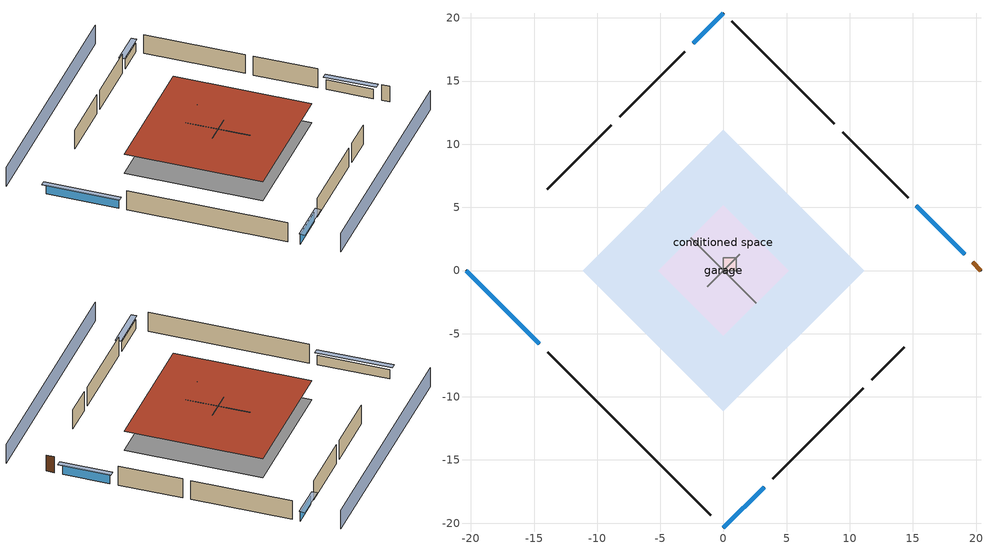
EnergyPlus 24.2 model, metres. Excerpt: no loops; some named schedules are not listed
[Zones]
conditioned space
 floor foundation (Slab2 construction): -11.15,0 0,11.15 11.15,0 0,-11.15 z0
 wall outside (AdiabaticWallConstruction 1): 20.39,0 19.74,0.65 z0:2.03
 wall outside (AdiabaticWallConstruction): -20.39,0 -14.57,-5.81 / 0,-20.39 3.23,-17.15 z0:1.19; 0,20.39 -2.4,17.99 z0:1.13; 19.08,1.3 15.27,5.11 z0:1.22
 wall outside (Wall3 construction): -13.92,-6.47 -1,-19.38 z0:2.44
 wall outside (Wall4 construction): -8.89,11.5 -13.94,6.45 z0:2.44
 wall outside (Wall7 construction): 8.79,11.6 0.66,19.73 z0:2.44
 wall outside (Wall8 construction): 3.89,-16.5 11.06,-9.33 z0:2.44
 wall to garage (Wall5 construction): 2.59,-2.59 -2.59,2.59 z0:2.44
 wall to garage (Wall6 construction): 1.29,1.29 -1.29,-1.29 z0:2.44
 window (WindowConstruction): -20.39,0 -14.57,-5.81 z0:1.19
 window (WindowConstruction 1): 0,20.39 -2.4,17.99 z0:1.13
 window (WindowConstruction 2): 19.08,1.3 15.27,5.11 z0:1.22
 window (WindowConstruction 3): 0,-20.39 3.23,-17.15 z0:1.19
 door (Door): 20.39,0 19.74,0.65 z0:2.03
 roof outside (Roof2 construction): 0,11.15 -11.15,0 0,-11.15 11.15,0 z2.44
furnace airloop ret air zone
 floor adiabatic (AdiabaticConst): 0,0 0,1 1,1 1,0 z0
 wall adiabatic (AdiabaticConst): 0,1 0,0 1,0 1,1 0,1 z0:1
 ceiling adiabatic (AdiabaticConst): 1,0 1,1 0,1 0,0 z1
garage
 floor foundation (Slab1 construction): -5.17,0 0,5.17 5.17,0 0,-5.17 z0
 wall outside (Wall1 construction): -3.06,17.33 -8.23,12.16 z0:2.44
 wall outside (Wall2 construction): 14.62,5.77 9.44,10.94 z0:2.44
 wall outside (Wall9 construction): 11.72,-8.67 14.3,-6.08 z0:2.44
 roof outside (Roof1 construction): 0,5.17 -5.17,0 0,-5.17 5.17,0 z2.44
shading: 3.23,-23.62 23.62,-3.23 / -3.23,23.62 -23.62,3.23 z0:2.44; -14.36,-6.03 -20.6,0.22 -21.03,-0.22 -14.79,-6.46 z1.49; -2.62,17.77 0.22,20.6 -0.22,21.03 -3.05,18.2 z1.43; 15.06,5.33 19.3,1.09 19.73,1.52 15.49,5.76 z1.52; 3.45,-16.94 -0.22,-20.6 0.22,-21.03 3.88,-17.37 z1.49
[Building]
Building 1: Terrain=Suburbs
[Site:Location]
Portland Intl Arpt_OR: Latitude {deg}=45.59; Longitude {deg}=-122.6; Time Zone {hr}=-8; Elevation {m}=33; Keep Site Location Information=Yes
[Site:GroundTemperature:Shallow]
10.2558, 8.96328, 8.85977, 9.47314, 11.9355, 14.3863, 16.5111, 17.8571, 17.9714, 16.8767, 14.8061, 12.4304
[Site:WaterMainsTemperature]
Calculation Method=Schedule; Temperature Schedule=mains temperature schedule
[Material] Roughness=Rough; Thermal Absorptance=0.9
Name | Thickness {m} | Conductivity {W/m-K} | Density {kg/m3} | Specific Heat {J/kg-K} | Solar Absorptance | Visible Absorptance
asphalt or fiberglass shingles | 0.00635 | 0.162714 | 1121.4 | 1465.45 | 0.85 | 0.85
concrete 4.0 in. | 0.1016 | 1.803125 | 2242.8 | 837.4 | 0.7 | 0.7
door material | 0.04445 | 0.0612267 | 512.64 | 1214.23 | 0.7 | 0.7
floor covering | 0.0127 | 0.0450781 | 54.468 | 1339.84 | 0.9 | 0.9
furniture material conditioned space 1; furniture material garage 1 | 0.1524 | 0.115458 | 640.8 | 1214.23 | 0.6 | 0.6
gypsum board | 0.0127 | 0.160291 | 801 | 837.4 | 0.6 | 0.6
osb sheathing 0.5 in. | 0.0127 | 0.115458 | 512.64 | 1214.23 | 0.6 | 0.6
osb sheathing 0.5 in. 1; osb sheathing 0.5 in. 2; osb sheathing 0.5 in. 3 | 0.0127 | 0.115458 | 512.64 | 1214.23 | 0.7 | 0.7
osb sheathing 0.75 in. | 0.01905 | 0.115458 | 512.64 | 1214.23 | 0.7 | 0.7
roof rigid ins | 0.00254769 | 0.029427 | 32.04 | 1214.23 | 0.7 | 0.7
roof rigid ins 1 | 0.103632 | 0.029427 | 32.04 | 1214.23 | 0.7 | 0.7
roof stud and cavity | 0.2032 | 0.0828465 | 78.34581 | 1123.46 | 0.7 | 0.7
wall rigid ins | 0.512978 | 0.029427 | 32.04 | 1214.23 | 0.7 | 0.7
wall stud and cavity | 0.1397 | 0.727959 | 139.0536 | 1170.24 | 0.6 | 0.6
wall stud and cavity 1 | 0.1397 | 0.550994 | 139.0536 | 1170.24 | 0.7 | 0.7
wall stud and cavity 2 | 0.1397 | 0.335416 | 139.0536 | 1170.24 | 0.7 | 0.7
wall stud and cavity 3 | 0.0889 | 0.380278 | 52.3479 | 1209.89 | 0.7 | 0.7
wall stud and cavity 4 | 0.0889 | 0.391764 | 83.0341 | 1211.67 | 0.7 | 0.7
wood siding | 0.0254 | 0.102417 | 544.68 | 1172.36 | 0.85 | 0.85
wood siding 1; wood siding 2 | 0.0254 | 0.102417 | 544.68 | 1172.36 | 0.7 | 0.7
[Material:NoMass]
Adiabatic: Roughness=Rough; Thermal Resistance {m2-K/W}=176.1; Thermal Absorptance=0.9; Solar Absorptance=0.7; Visible Absorptance=0.7
[WindowMaterial:SimpleGlazingSystem]
WindowMaterial: U-Factor {W/m2-K}=2.66866; Solar Heat Gain Coefficient=0.54
[Construction]
AdiabaticConst: Adiabatic
AdiabaticWallConstruction: wood siding 1, wall rigid ins, wall stud and cavity 3, gypsum board
AdiabaticWallConstruction 1: wood siding 2, wall rigid ins, wall stud and cavity 3, gypsum board
Door: door material
furniture construction conditioned space 1: furniture material conditioned space 1
furniture construction garage 1: furniture material garage 1
PartitionWallConstruction: gypsum board, wall stud and cavity 4, gypsum board
Roof1 construction: asphalt or fiberglass shingles, roof rigid ins, osb sheathing 0.5 in.
Roof2 construction: asphalt or fiberglass shingles, roof rigid ins 1, osb sheathing 0.75 in., roof stud and cavity, gypsum board
Slab1 construction: concrete 4.0 in.
Slab2 construction: concrete 4.0 in., floor covering
Wall1 construction; Wall2 construction: wood siding, osb sheathing 0.5 in. 1, wall stud and cavity
Wall3 construction; Wall4 construction: wood siding, osb sheathing 0.5 in. 1, wall stud and cavity 1, gypsum board
Wall5 construction: osb sheathing 0.5 in. 2, wall stud and cavity 2, gypsum board
Wall6 construction: osb sheathing 0.5 in. 3, wall stud and cavity 2, gypsum board
Wall7 construction; Wall8 construction: wood siding, osb sheathing 0.5 in. 3, wall stud and cavity 1, gypsum board
Wall9 construction: wood siding, osb sheathing 0.5 in. 3, wall stud and cavity
WindowConstruction; WindowConstruction 1; WindowConstruction 2; WindowConstruction 3: WindowMaterial
[Zone] Multiplier=1
Name | Volume {m3} | Part of Total Floor Area
conditioned space | 606.66 | Yes
furnace airloop ret air zone | 1 | No
garage | 130.484 | Yes
[Space]
Name | Zone | Volume {m3} | Space Type
conditioned space 1 | conditioned space | 606.66
furnace airloop ret air space | furnace airloop ret air zone |  | Plenum Space Type
garage 1 | garage | 130.484
[SurfaceProperty:ExposedFoundationPerimeter] Exposed Perimeter Calculation Method=TotalExposedPerimeter
Name | Total Exposed Perimeter {m}
Slab2 | 58.30824
Slab1 | 18.288
[SurfaceProperty:IncidentSolarMultiplier] Incident Solar Multiplier=1; Incident Solar Multiplier Schedule=trans schedule winter=0.85 summer=0.7
Window1; Window2; Window3; Window4
[InternalMass]
Name | Construction | Zone or ZoneList | Space or SpaceList | Surface Area {m2}
furniture mass conditioned space 1 | furniture construction conditioned space 1 | conditioned space | conditioned space 1 | 99.51774
partition wall mass | PartitionWallConstruction | conditioned space | conditioned space 1 | 248.794
furniture mass garage 1 | furniture construction garage 1 | garage | garage 1 | 5.35122
[Lights] Design Level Calculation Method=LightingLevel; Return Air Fraction=0; Fraction Radiant=0.6; Fraction Visible=0.2; Fraction Replaceable=1
Name | Zone or ZoneList or Space or SpaceList | Schedule | Lighting Level {W}
interior lighting | conditioned space 1 | lighting_interior | 404.746
garage lighting | garage 1 | lighting_garage | 9.90656
[People]
occupants: Zone or ZoneList or Space or SpaceList=conditioned space 1; Number of People Schedule=occupants; Number of People Calculation Method=People; Number of People=4; Fraction Radiant=0.314171; Sensible Heat Fraction=0.56303; Activity Level Schedule=occupants activity schedule; Carbon Dioxide Generation Rate {m3/s-W}=0; Enable ASHRAE 55 Comfort Warnings=No; Mean Radiant Temperature Calculation Type=EnclosureAveraged
[ElectricEquipment] Design Level Calculation Method=EquipmentLevel
Name | Zone or ZoneList or Space or SpaceList | Schedule | Design Level {W} | Fraction Latent | Fraction Radiant | Fraction Lost
clothes dryer | conditioned space 1 | clothes_dryer | 8205 | 0.015 | 0.081 | 0.85
clothes washer | conditioned space 1 | clothes_washer | 419.604 | 0.03 | 0.162 | 0.7
cooking range | conditioned space 1 | cooking_range | 1471.09 | 0.08 | 0.432 | 0.2
dishwasher | conditioned space 1 | dishwasher | 465.934 | 0.3 | 0.18 | 0.4
fridge | conditioned space 1 | fridge schedule | 46.9578 | 0 | 0.6 | 0
mech vent bath fan 0 | conditioned space 1 | mech vent bath fan 0 schedule | 30 | 0 | 0 | 1
mech vent house fan | conditioned space 1 | mech vent house fan schedule | 0 | 0 | 0 | 1
mech vent house fan cfis | conditioned space 1 | mech vent house fan cfis schedule | 0 | 0 | 0 | 0
mech vent range fan 0 | conditioned space 1 | mech vent range fan 0 schedule | 30 | 0 | 0 | 1
misc plug loads | conditioned space 1 | plug_loads_other | 236.581 | 0.021 | 0.558 | 0.049
misc tv | conditioned space 1 | plug_loads_tv | 357.935 | 0 | 0.6 | 0
whole house fan | conditioned space 1 | Always On Discrete | 0 | 0 | 0 | 1
freezer | garage 1 | freezer schedule | 194.914 | 0 | 0.6 | 0
[OtherEquipment] Design Level Calculation Method=EquipmentLevel
Name | Fuel Type | Zone or ZoneList or Space or SpaceList | Schedule | Design Level {W} | Fraction Latent | Fraction Radiant | Fraction Lost
clothes dryer 1 | Electricity | conditioned space 1 | clothes_dryer | 0 | 0.015 | 0.081 | 0.85
cooking range 1 | Electricity | conditioned space 1 | cooking_range | 0 | 0.08 | 0.432 | 0.2
furnace airloop_0 SupCondToLv; furnace airloop_0 SupSensLkToCond; mech vent house fan sensible load; water heater sens | None | conditioned space 1 | Always On Discrete | 0 | 0 | 0 | 0
furnace airloop_0 SupLatLkToCond; mech vent house fan latent load; water heater lat | None | conditioned space 1 | Always On Discrete | 0 | 1 | 0 | 0
general water use latent | None | conditioned space 1 | general water use schedule | 81.0615 | 1 | 0 | 0
general water use sensible | None | conditioned space 1 | general water use schedule | -79.8895 | 0 | 0.6 | 0
water heater energy adjustment1 | Electricity | conditioned space 1 | Always On Discrete | 0.01 | 0 | 0 | 1
furnace airloop_0 RetCondToRP; furnace airloop_0 RetSensLkToRP | None | furnace airloop ret air space | Always On Discrete | 0 | 0 | 0 | 0
furnace airloop_0 RetLatLkToRP | None | furnace airloop ret air space | Always On Discrete | 0 | 1 | 0 | 0
furnace airloop_0 RetCondToDZ; furnace airloop_0 SupCondToDZ; furnace airloop_0 SupSensLkToDZ | None | garage 1 | Always On Discrete | 0 | 0 | 0 | 0
furnace airloop_0 SupLatLkToDZ | None | garage 1 | Always On Discrete | 0 | 1 | 0 | 0
[ZoneInfiltration:DesignFlowRate] Schedule=Always On Discrete; Design Flow Rate Calculation Method=Flow/Zone; Design Flow Rate {m3/s}=0
Name | Zone or ZoneList or Space or SpaceList
infil flow; natural vent flow; whole house fan flow | conditioned space 1
garage 1 duct leakage imbalance infil flow | garage 1
[ZoneMixing] Schedule=Always On Continuous; Design Flow Rate Calculation Method=Flow/Zone; Design Flow Rate {m3/s}=0
Name | Zone or Space | Source Zone or Space
furnace airloop_0 ZoneMixDZToCond mix | conditioned space | garage
furnace airloop_0 ZoneMixCondToDZ mix | garage | conditioned space
[SpaceList]
Plenum Space Type: furnace airloop ret air space
[ZoneInfiltration:EffectiveLeakageArea]
infil garage 1: Zone or Space=garage 1; Schedule=Always On Discrete; Effective Air Leakage Area {cm2}=815.51; Stack Coefficient=0.000129147; Wind Coefficient=4.38083e-05
[AirLoopHVAC:ReturnPlenum]
Air Loop HVAC Return Plenum 1: Zone=furnace airloop ret air zone
[Foundation:Kiva] Wall Height Above Grade {m}=0.1016; Wall Depth Below Slab {m}=0.2032
Name | Initial Indoor Air Temperature {C}
Foundation Kiva 1 | 13.4258
Foundation Kiva 2 | 17.7778
[Foundation:Kiva:Settings]
Soil Conductivity {W/m-K}=1.9041; Soil Density {kg/m3}=1842.3; Soil Specific Heat {J/kg-K}=418.7; Ground Solar Absorptivity=0.9; Ground Thermal Absorptivity=0.9; Ground Surface Roughness {m}=0.03; Far-Field Width {m}=40; Deep-Ground Boundary Condition=ZeroFlux; Deep-Ground Depth {m}=40; Minimum Cell Dimension {m}=0.2; Maximum Cell Growth Coefficient=3; Simulation Timestep=Timestep
[Exterior:Lights]
exterior lighting: Schedule=exterior lighting schedule; Design Level {W}=8.97151
[EnergyManagementSystem:Sensor] Output:Variable or Output:Meter Index Key=garage
Name | Output:Variable or Output:Meter
furnace_airloop_0_DZ_T_s | Zone Air Temperature
furnace_airloop_0_DZ_W_s | Zone Mean Air Humidity Ratio
[Schedule:Day:Interval]
trans schedule winter=0.85 summer=0.7 day; trans schedule winter=0.85 summer=0.7 day 2: No, 24:00, 0.85
trans schedule winter=0.85 summer=0.7 day 1: No, 24:00, 0.7
trans schedule winter=0.85 summer=0.7 default day; mech vent bath fan 0 schedule default day; mech vent range fan 0 schedule default day; freezer schedule default day: No, 24:00, 0
mech vent bath fan 0 schedule day: No, 04:00, 0, 05:00, 1, 24:00, 0
mech vent range fan 0 schedule day: No, 06:00, 0, 07:00, 1, 24:00, 0
freezer schedule day: No, 01:00, 0.610949, 02:00, 0.595675, 03:00, 0.580401, 04:00, 0.565128, 06:00, 0.549854, 07:00, 0.580401, 08:00, 0.610949, 10:00, 0.626223, 12:00, 0.610949, 15:00, 0.641496, 16:00, 0.626223, 17:00, 0.672044, 18:00, 0.733139, 19:00, 0.763686, 20:00, 0.733139, 21:00, 0.717865, 22:00, 0.702591, 23:00, 0.672044, 24:00, 0.626223
freezer schedule day 1: No, 01:00, 0.609489, 02:00, 0.594252, 03:00, 0.579015, 04:00, 0.563777, 06:00, 0.54854, 07:00, 0.579015, 08:00, 0.609489, 10:00, 0.624726, 12:00, 0.609489, 15:00, 0.639964, 16:00, 0.624726, 17:00, 0.670438, 18:00, 0.731387, 19:00, 0.761861, 20:00, 0.731387, 21:00, 0.71615, 22:00, 0.700912, 23:00, 0.670438, 24:00, 0.624726
freezer schedule day 2: No, 01:00, 0.791241, 02:00, 0.77146, 03:00, 0.751679, 04:00, 0.731898, 06:00, 0.712117, 07:00, 0.751679, 08:00, 0.791241, 10:00, 0.811022, 12:00, 0.791241, 15:00, 0.830803, 16:00, 0.811022, 17:00, 0.870365, 18:00, 0.949489, 19:00, 0.989051, 20:00, 0.949489, 21:00, 0.929708, 22:00, 0.909927, 23:00, 0.870365, 24:00, 0.811022
freezer schedule day 3: No, 01:00, 0.8, 02:00, 0.78, 03:00, 0.76, 04:00, 0.74, 06:00, 0.72, 07:00, 0.76, 08:00, 0.8, 10:00, 0.82, 12:00, 0.8, 15:00, 0.84, 16:00, 0.82, 17:00, 0.88, 18:00, 0.96, 19:00, 1, 20:00, 0.96, 21:00, 0.94, 22:00, 0.92, 23:00, 0.88, 24:00, 0.82
freezer schedule day 4: No, 01:00, 0.679562, 02:00, 0.662573, 03:00, 0.645584, 04:00, 0.628595, 06:00, 0.611606, 07:00, 0.645584, 08:00, 0.679562, 10:00, 0.696551, 12:00, 0.679562, 15:00, 0.71354, 16:00, 0.696551, 17:00, 0.747518, 18:00, 0.815474, 19:00, 0.849453, 20:00, 0.815474, 21:00, 0.798485, 22:00, 0.781496, 23:00, 0.747518, 24:00, 0.696551
[Schedule:Week:Daily]
trans schedule winter=0.85 summer=0.7 Week Rule - Jan1-May26: trans schedule winter=0.85 summer=0.7 day, trans schedule winter=0.85 summer=0.7 day, trans schedule winter=0.85 summer=0.7 day, trans schedule winter=0.85 summer=0.7 day, trans schedule winter=0.85 summer=0.7 day, trans schedule winter=0.85 summer=0.7 day, trans schedule winter=0.85 summer=0.7 day, trans schedule winter=0.85 summer=0.7 default day, trans schedule winter=0.85 summer=0.7 default day, trans schedule winter=0.85 summer=0.7 default day, trans schedule winter=0.85 summer=0.7 default day, trans schedule winter=0.85 summer=0.7 default day
trans schedule winter=0.85 summer=0.7 Week Rule - May27-Jun2: trans schedule winter=0.85 summer=0.7 day, trans schedule winter=0.85 summer=0.7 day, trans schedule winter=0.85 summer=0.7 day, trans schedule winter=0.85 summer=0.7 day, trans schedule winter=0.85 summer=0.7 day, trans schedule winter=0.85 summer=0.7 day 1, trans schedule winter=0.85 summer=0.7 day 1, trans schedule winter=0.85 summer=0.7 default day, trans schedule winter=0.85 summer=0.7 default day, trans schedule winter=0.85 summer=0.7 default day, trans schedule winter=0.85 summer=0.7 default day, trans schedule winter=0.85 summer=0.7 default day
trans schedule winter=0.85 summer=0.7 Week Rule - Jun3-Sep29: trans schedule winter=0.85 summer=0.7 day 1, trans schedule winter=0.85 summer=0.7 day 1, trans schedule winter=0.85 summer=0.7 day 1, trans schedule winter=0.85 summer=0.7 day 1, trans schedule winter=0.85 summer=0.7 day 1, trans schedule winter=0.85 summer=0.7 day 1, trans schedule winter=0.85 summer=0.7 day 1, trans schedule winter=0.85 summer=0.7 default day, trans schedule winter=0.85 summer=0.7 default day, trans schedule winter=0.85 summer=0.7 default day, trans schedule winter=0.85 summer=0.7 default day, trans schedule winter=0.85 summer=0.7 default day
trans schedule winter=0.85 summer=0.7 Week Rule - Sep30-Oct6: trans schedule winter=0.85 summer=0.7 day 1, trans schedule winter=0.85 summer=0.7 day 2, trans schedule winter=0.85 summer=0.7 day 2, trans schedule winter=0.85 summer=0.7 day 2, trans schedule winter=0.85 summer=0.7 day 2, trans schedule winter=0.85 summer=0.7 day 2, trans schedule winter=0.85 summer=0.7 day 2, trans schedule winter=0.85 summer=0.7 default day, trans schedule winter=0.85 summer=0.7 default day, trans schedule winter=0.85 summer=0.7 default day, trans schedule winter=0.85 summer=0.7 default day, trans schedule winter=0.85 summer=0.7 default day
trans schedule winter=0.85 summer=0.7 Week Rule - Oct7-Dec31: trans schedule winter=0.85 summer=0.7 day 2, trans schedule winter=0.85 summer=0.7 day 2, trans schedule winter=0.85 summer=0.7 day 2, trans schedule winter=0.85 summer=0.7 day 2, trans schedule winter=0.85 summer=0.7 day 2, trans schedule winter=0.85 summer=0.7 day 2, trans schedule winter=0.85 summer=0.7 day 2, trans schedule winter=0.85 summer=0.7 default day, trans schedule winter=0.85 summer=0.7 default day, trans schedule winter=0.85 summer=0.7 default day, trans schedule winter=0.85 summer=0.7 default day, trans schedule winter=0.85 summer=0.7 default day
mech vent bath fan 0 schedule Week Rule - Jan1-Dec31: mech vent bath fan 0 schedule day, mech vent bath fan 0 schedule day, mech vent bath fan 0 schedule day, mech vent bath fan 0 schedule day, mech vent bath fan 0 schedule day, mech vent bath fan 0 schedule day, mech vent bath fan 0 schedule day, mech vent bath fan 0 schedule default day, mech vent bath fan 0 schedule default day, mech vent bath fan 0 schedule default day, mech vent bath fan 0 schedule default day, mech vent bath fan 0 schedule default day
mech vent range fan 0 schedule Week Rule - Jan1-Dec31: mech vent range fan 0 schedule day, mech vent range fan 0 schedule day, mech vent range fan 0 schedule day, mech vent range fan 0 schedule day, mech vent range fan 0 schedule day, mech vent range fan 0 schedule day, mech vent range fan 0 schedule day, mech vent range fan 0 schedule default day, mech vent range fan 0 schedule default day, mech vent range fan 0 schedule default day, mech vent range fan 0 schedule default day, mech vent range fan 0 schedule default day
general water use schedule Week Rule - Jan1-Dec31: general water use schedule day, general water use schedule day, general water use schedule day, general water use schedule day, general water use schedule day, general water use schedule day, general water use schedule day, general water use schedule default day, general water use schedule default day, general water use schedule default day, general water use schedule default day, general water use schedule default day
freezer schedule Week Rule - Jan1-Jan27: freezer schedule day, freezer schedule day, freezer schedule day, freezer schedule day, freezer schedule day, freezer schedule day, freezer schedule day, freezer schedule default day, freezer schedule default day, freezer schedule default day, freezer schedule default day, freezer schedule default day
freezer schedule Week Rule - Jan28-Feb3: freezer schedule day, freezer schedule day, freezer schedule day, freezer schedule day, freezer schedule day 1, freezer schedule day 1, freezer schedule day 1, freezer schedule default day, freezer schedule default day, freezer schedule default day, freezer schedule default day, freezer schedule default day
freezer schedule Week Rule - Feb4-Feb24: freezer schedule day 1, freezer schedule day 1, freezer schedule day 1, freezer schedule day 1, freezer schedule day 1, freezer schedule day 1, freezer schedule day 1, freezer schedule default day, freezer schedule default day, freezer schedule default day, freezer schedule default day, freezer schedule default day
freezer schedule Week Rule - Feb25-Mar3: freezer schedule day 1, freezer schedule day 1, freezer schedule day 1, freezer schedule day 1, freezer schedule day 2, freezer schedule day 2, freezer schedule day 2, freezer schedule default day, freezer schedule default day, freezer schedule default day, freezer schedule default day, freezer schedule default day
freezer schedule Week Rule - Mar4-May26: freezer schedule day 2, freezer schedule day 2, freezer schedule day 2, freezer schedule day 2, freezer schedule day 2, freezer schedule day 2, freezer schedule day 2, freezer schedule default day, freezer schedule default day, freezer schedule default day, freezer schedule default day, freezer schedule default day
freezer schedule Week Rule - May27-Jun2: freezer schedule day 2, freezer schedule day 2, freezer schedule day 2, freezer schedule day 2, freezer schedule day 2, freezer schedule day 3, freezer schedule day 3, freezer schedule default day, freezer schedule default day, freezer schedule default day, freezer schedule default day, freezer schedule default day
freezer schedule Week Rule - Jun3-Sep29: freezer schedule day 3, freezer schedule day 3, freezer schedule day 3, freezer schedule day 3, freezer schedule day 3, freezer schedule day 3, freezer schedule day 3, freezer schedule default day, freezer schedule default day, freezer schedule default day, freezer schedule default day, freezer schedule default day
freezer schedule Week Rule - Sep30-Oct6: freezer schedule day 3, freezer schedule day 4, freezer schedule day 4, freezer schedule day 4, freezer schedule day 4, freezer schedule day 4, freezer schedule day 4, freezer schedule default day, freezer schedule default day, freezer schedule default day, freezer schedule default day, freezer schedule default day
freezer schedule Week Rule - Oct7-Oct27: freezer schedule day 4, freezer schedule day 4, freezer schedule day 4, freezer schedule day 4, freezer schedule day 4, freezer schedule day 4, freezer schedule day 4, freezer schedule default day, freezer schedule default day, freezer schedule default day, freezer schedule default day, freezer schedule default day
freezer schedule Week Rule - Oct28-Nov3: freezer schedule day 4, freezer schedule day 4, freezer schedule day 4, freezer schedule day 4, freezer schedule day 5, freezer schedule day 5, freezer schedule day 5, freezer schedule default day, freezer schedule default day, freezer schedule default day, freezer schedule default day, freezer schedule default day
freezer schedule Week Rule - Nov4-Nov24: freezer schedule day 5, freezer schedule day 5, freezer schedule day 5, freezer schedule day 5, freezer schedule day 5, freezer schedule day 5, freezer schedule day 5, freezer schedule default day, freezer schedule default day, freezer schedule default day, freezer schedule default day, freezer schedule default day
freezer schedule Week Rule - Nov25-Dec1: freezer schedule day 5, freezer schedule day 5, freezer schedule day 5, freezer schedule day 5, freezer schedule day 5, freezer schedule day 5, freezer schedule day 6, freezer schedule default day, freezer schedule default day, freezer schedule default day, freezer schedule default day, freezer schedule default day
freezer schedule Week Rule - Dec2-Dec31: freezer schedule day 6, freezer schedule day 6, freezer schedule day 6, freezer schedule day 6, freezer schedule day 6, freezer schedule day 6, freezer schedule day 6, freezer schedule default day, freezer schedule default day, freezer schedule default day, freezer schedule default day, freezer schedule default day
exterior lighting schedule Week Rule - Jan1-Jan27: exterior lighting schedule day, exterior lighting schedule day, exterior lighting schedule day, exterior lighting schedule day, exterior lighting schedule day, exterior lighting schedule day, exterior lighting schedule day, exterior lighting schedule default day, exterior lighting schedule default day, exterior lighting schedule default day, exterior lighting schedule default day, exterior lighting schedule default day
exterior lighting schedule Week Rule - Jan28-Feb3: exterior lighting schedule day, exterior lighting schedule day, exterior lighting schedule day, exterior lighting schedule day, exterior lighting schedule day 1, exterior lighting schedule day 1, exterior lighting schedule day 1, exterior lighting schedule default day, exterior lighting schedule default day, exterior lighting schedule default day, exterior lighting schedule default day, exterior lighting schedule default day
exterior lighting schedule Week Rule - Feb4-Feb24: exterior lighting schedule day 1, exterior lighting schedule day 1, exterior lighting schedule day 1, exterior lighting schedule day 1, exterior lighting schedule day 1, exterior lighting schedule day 1, exterior lighting schedule day 1, exterior lighting schedule default day, exterior lighting schedule default day, exterior lighting schedule default day, exterior lighting schedule default day, exterior lighting schedule default day
exterior lighting schedule Week Rule - Feb25-Mar3: exterior lighting schedule day 1, exterior lighting schedule day 1, exterior lighting schedule day 1, exterior lighting schedule day 1, exterior lighting schedule day 2, exterior lighting schedule day 2, exterior lighting schedule day 2, exterior lighting schedule default day, exterior lighting schedule default day, exterior lighting schedule default day, exterior lighting schedule default day, exterior lighting schedule default day
exterior lighting schedule Week Rule - Mar4-Mar31: exterior lighting schedule day 2, exterior lighting schedule day 2, exterior lighting schedule day 2, exterior lighting schedule day 2, exterior lighting schedule day 2, exterior lighting schedule day 2, exterior lighting schedule day 2, exterior lighting schedule default day, exterior lighting schedule default day, exterior lighting schedule default day, exterior lighting schedule default day, exterior lighting schedule default day
exterior lighting schedule Week Rule - Apr1-Apr28: exterior lighting schedule day 3, exterior lighting schedule day 3, exterior lighting schedule day 3, exterior lighting schedule day 3, exterior lighting schedule day 3, exterior lighting schedule day 3, exterior lighting schedule day 3, exterior lighting schedule default day, exterior lighting schedule default day, exterior lighting schedule default day, exterior lighting schedule default day, exterior lighting schedule default day
exterior lighting schedule Week Rule - Apr29-May5: exterior lighting schedule day 3, exterior lighting schedule day 3, exterior lighting schedule day 4, exterior lighting schedule day 4, exterior lighting schedule day 4, exterior lighting schedule day 4, exterior lighting schedule day 4, exterior lighting schedule default day, exterior lighting schedule default day, exterior lighting schedule default day, exterior lighting schedule default day, exterior lighting schedule default day
exterior lighting schedule Week Rule - May6-May26: exterior lighting schedule day 4, exterior lighting schedule day 4, exterior lighting schedule day 4, exterior lighting schedule day 4, exterior lighting schedule day 4, exterior lighting schedule day 4, exterior lighting schedule day 4, exterior lighting schedule default day, exterior lighting schedule default day, exterior lighting schedule default day, exterior lighting schedule default day, exterior lighting schedule default day
exterior lighting schedule Week Rule - May27-Jun2: exterior lighting schedule day 4, exterior lighting schedule day 4, exterior lighting schedule day 4, exterior lighting schedule day 4, exterior lighting schedule day 4, exterior lighting schedule day 5, exterior lighting schedule day 5, exterior lighting schedule default day, exterior lighting schedule default day, exterior lighting schedule default day, exterior lighting schedule default day, exterior lighting schedule default day
exterior lighting schedule Week Rule - Jun3-Jun30: exterior lighting schedule day 5, exterior lighting schedule day 5, exterior lighting schedule day 5, exterior lighting schedule day 5, exterior lighting schedule day 5, exterior lighting schedule day 5, exterior lighting schedule day 5, exterior lighting schedule default day, exterior lighting schedule default day, exterior lighting schedule default day, exterior lighting schedule default day, exterior lighting schedule default day
exterior lighting schedule Week Rule - Jul1-Jul28: exterior lighting schedule day 6, exterior lighting schedule day 6, exterior lighting schedule day 6, exterior lighting schedule day 6, exterior lighting schedule day 6, exterior lighting schedule day 6, exterior lighting schedule day 6, exterior lighting schedule default day, exterior lighting schedule default day, exterior lighting schedule default day, exterior lighting schedule default day, exterior lighting schedule default day
exterior lighting schedule Week Rule - Jul29-Aug4: exterior lighting schedule day 6, exterior lighting schedule day 6, exterior lighting schedule day 6, exterior lighting schedule day 7, exterior lighting schedule day 7, exterior lighting schedule day 7, exterior lighting schedule day 7, exterior lighting schedule default day, exterior lighting schedule default day, exterior lighting schedule default day, exterior lighting schedule default day, exterior lighting schedule default day
exterior lighting schedule Week Rule - Aug5-Aug25: exterior lighting schedule day 7, exterior lighting schedule day 7, exterior lighting schedule day 7, exterior lighting schedule day 7, exterior lighting schedule day 7, exterior lighting schedule day 7, exterior lighting schedule day 7, exterior lighting schedule default day, exterior lighting schedule default day, exterior lighting schedule default day, exterior lighting schedule default day, exterior lighting schedule default day
exterior lighting schedule Week Rule - Aug26-Sep1: exterior lighting schedule day 7, exterior lighting schedule day 7, exterior lighting schedule day 7, exterior lighting schedule day 7, exterior lighting schedule day 7, exterior lighting schedule day 7, exterior lighting schedule day 8, exterior lighting schedule default day, exterior lighting schedule default day, exterior lighting schedule default day, exterior lighting schedule default day, exterior lighting schedule default day
exterior lighting schedule Week Rule - Sep2-Sep29: exterior lighting schedule day 8, exterior lighting schedule day 8, exterior lighting schedule day 8, exterior lighting schedule day 8, exterior lighting schedule day 8, exterior lighting schedule day 8, exterior lighting schedule day 8, exterior lighting schedule default day, exterior lighting schedule default day, exterior lighting schedule default day, exterior lighting schedule default day, exterior lighting schedule default day
exterior lighting schedule Week Rule - Sep30-Oct6: exterior lighting schedule day 8, exterior lighting schedule day 9, exterior lighting schedule day 9, exterior lighting schedule day 9, exterior lighting schedule day 9, exterior lighting schedule day 9, exterior lighting schedule day 9, exterior lighting schedule default day, exterior lighting schedule default day, exterior lighting schedule default day, exterior lighting schedule default day, exterior lighting schedule default day
exterior lighting schedule Week Rule - Oct7-Oct27: exterior lighting schedule day 9, exterior lighting schedule day 9, exterior lighting schedule day 9, exterior lighting schedule day 9, exterior lighting schedule day 9, exterior lighting schedule day 9, exterior lighting schedule day 9, exterior lighting schedule default day, exterior lighting schedule default day, exterior lighting schedule default day, exterior lighting schedule default day, exterior lighting schedule default day
exterior lighting schedule Week Rule - Oct28-Nov3: exterior lighting schedule day 9, exterior lighting schedule day 9, exterior lighting schedule day 9, exterior lighting schedule day 9, exterior lighting schedule day 10, exterior lighting schedule day 10, exterior lighting schedule day 10, exterior lighting schedule default day, exterior lighting schedule default day, exterior lighting schedule default day, exterior lighting schedule default day, exterior lighting schedule default day
exterior lighting schedule Week Rule - Nov4-Nov24: exterior lighting schedule day 10, exterior lighting schedule day 10, exterior lighting schedule day 10, exterior lighting schedule day 10, exterior lighting schedule day 10, exterior lighting schedule day 10, exterior lighting schedule day 10, exterior lighting schedule default day, exterior lighting schedule default day, exterior lighting schedule default day, exterior lighting schedule default day, exterior lighting schedule default day
exterior lighting schedule Week Rule - Nov25-Dec1: exterior lighting schedule day 10, exterior lighting schedule day 10, exterior lighting schedule day 10, exterior lighting schedule day 10, exterior lighting schedule day 10, exterior lighting schedule day 10, exterior lighting schedule day 11, exterior lighting schedule default day, exterior lighting schedule default day, exterior lighting schedule default day, exterior lighting schedule default day, exterior lighting schedule default day
exterior lighting schedule Week Rule - Dec2-Dec31: exterior lighting schedule day 11, exterior lighting schedule day 11, exterior lighting schedule day 11, exterior lighting schedule day 11, exterior lighting schedule day 11, exterior lighting schedule day 11, exterior lighting schedule day 11, exterior lighting schedule default day, exterior lighting schedule default day, exterior lighting schedule default day, exterior lighting schedule default day, exterior lighting schedule default day
[Schedule:Year]
trans schedule winter=0.85 summer=0.7: trans schedule winter=0.85 summer=0.7 Week Rule - Jan1-May26, 1, 1, 5, 26, trans schedule winter=0.85 summer=0.7 Week Rule - May27-Jun2, 5, 27, 6, 2, trans schedule winter=0.85 summer=0.7 Week Rule - Jun3-Sep29, 6, 3, 9, 29, trans schedule winter=0.85 summer=0.7 Week Rule - Sep30-Oct6, 9, 30, 10, 6, trans schedule winter=0.85 summer=0.7 Week Rule - Oct7-Dec31, 10, 7, 12, 31
mech vent bath fan 0 schedule: mech vent bath fan 0 schedule Week Rule - Jan1-Dec31, 1, 1, 12, 31
mech vent range fan 0 schedule: mech vent range fan 0 schedule Week Rule - Jan1-Dec31, 1, 1, 12, 31
general water use schedule: general water use schedule Week Rule - Jan1-Dec31, 1, 1, 12, 31
freezer schedule: freezer schedule Week Rule - Jan1-Jan27, 1, 1, 1, 27, freezer schedule Week Rule - Jan28-Feb3, 1, 28, 2, 3, freezer schedule Week Rule - Feb4-Feb24, 2, 4, 2, 24, freezer schedule Week Rule - Feb25-Mar3, 2, 25, 3, 3, freezer schedule Week Rule - Mar4-May26, 3, 4, 5, 26, freezer schedule Week Rule - May27-Jun2, 5, 27, 6, 2, freezer schedule Week Rule - Jun3-Sep29, 6, 3, 9, 29, freezer schedule Week Rule - Sep30-Oct6, 9, 30, 10, 6, freezer schedule Week Rule - Oct7-Oct27, 10, 7, 10, 27, freezer schedule Week Rule - Oct28-Nov3, 10, 28, 11, 3, freezer schedule Week Rule - Nov4-Nov24, 11, 4, 11, 24, freezer schedule Week Rule - Nov25-Dec1, 11, 25, 12, 1, freezer schedule Week Rule - Dec2-Dec31, 12, 2, 12, 31
exterior lighting schedule: exterior lighting schedule Week Rule - Jan1-Jan27, 1, 1, 1, 27, exterior lighting schedule Week Rule - Jan28-Feb3, 1, 28, 2, 3, exterior lighting schedule Week Rule - Feb4-Feb24, 2, 4, 2, 24, exterior lighting schedule Week Rule - Feb25-Mar3, 2, 25, 3, 3, exterior lighting schedule Week Rule - Mar4-Mar31, 3, 4, 3, 31, exterior lighting schedule Week Rule - Apr1-Apr28, 4, 1, 4, 28, exterior lighting schedule Week Rule - Apr29-May5, 4, 29, 5, 5, exterior lighting schedule Week Rule - May6-May26, 5, 6, 5, 26, exterior lighting schedule Week Rule - May27-Jun2, 5, 27, 6, 2, exterior lighting schedule Week Rule - Jun3-Jun30, 6, 3, 6, 30, exterior lighting schedule Week Rule - Jul1-Jul28, 7, 1, 7, 28, exterior lighting schedule Week Rule - Jul29-Aug4, 7, 29, 8, 4, exterior lighting schedule Week Rule - Aug5-Aug25, 8, 5, 8, 25, exterior lighting schedule Week Rule - Aug26-Sep1, 8, 26, 9, 1, exterior lighting schedule Week Rule - Sep2-Sep29, 9, 2, 9, 29, exterior lighting schedule Week Rule - Sep30-Oct6, 9, 30, 10, 6, exterior lighting schedule Week Rule - Oct7-Oct27, 10, 7, 10, 27, exterior lighting schedule Week Rule - Oct28-Nov3, 10, 28, 11, 3, exterior lighting schedule Week Rule - Nov4-Nov24, 11, 4, 11, 24, exterior lighting schedule Week Rule - Nov25-Dec1, 11, 25, 12, 1, exterior lighting schedule Week Rule - Dec2-Dec31, 12, 2, 12, 31
[Schedule:File] File=in.schedules.csv; Rows to Skip at Top=1; Number of Hours of Data=8760; Column Separator=Comma; Interpolate to Timestep=Yes; Minutes per Item=15; Adjust Schedule for Daylight Savings=Yes
Name | Column Number
lighting_interior | 4
occupants | 1
clothes_dryer | 10
clothes_washer | 9
cooking_range | 11
dishwasher | 7
plug_loads_other | 2
plug_loads_tv | 3
lighting_garage | 5
[Schedule:Constant]
Name | Hourly Value
occupants activity schedule | 117.228
fridge schedule | 0
mech vent house fan schedule; mech vent house fan cfis schedule; Always On Discrete; Always On Continuous | 1
[Schedule:Compact]
mains temperature schedule: Through: 01/01, For: AllDays, Until: 24:00, 13.0633, Through: 01/02, For: AllDays, Until: 24:00, 13.0189, Through: 01/03, For: AllDays, Until: 24:00, 12.975, Through: 01/04, For: AllDays, Until: 24:00, 12.9328, Through: 01/05, For: AllDays, Until: 24:00, 12.8917, Through: 01/06, For: AllDays, Until: 24:00, 12.8517, Through: 01/07, For: AllDays, Until: 24:00, 12.8122, Through: 01/08, For: AllDays, Until: 24:00, 12.7744, Through: 01/09, For: AllDays, Until: 24:00, 12.7378, Through: 01/10, For: AllDays, Until: 24:00, 12.7017, Through: 01/11, For: AllDays, Until: 24:00, 12.6672, Through: 01/12, For: AllDays, Until: 24:00, 12.6339, Through: 01/13, For: AllDays, Until: 24:00, 12.6017, Through: 01/14, For: AllDays, Until: 24:00, 12.5706, Through: 01/15, For: AllDays, Until: 24:00, 12.5411, Through: 01/16, For: AllDays, Until: 24:00, 12.5122, Through: 01/17, For: AllDays, Until: 24:00, 12.485, Through: 01/18, For: AllDays, Until: 24:00, 12.4583, Through: 01/19, For: AllDays, Until: 24:00, 12.4333, Through: 01/20, For: AllDays, Until: 24:00, 12.41, Through: 01/21, For: AllDays, Until: 24:00, 12.3872, Through: 01/22, For: AllDays, Until: 24:00, 12.3661, Through: 01/23, For: AllDays, Until: 24:00, 12.3456, Through: 01/24, For: AllDays, Until: 24:00, 12.3272, Through: 01/25, For: AllDays, Until: 24:00, 12.3094, Through: 01/26, For: AllDays, Until: 24:00, 12.2933, Through: 01/27, For: AllDays, Until: 24:00, 12.2783, Through: 01/28, For: AllDays, Until: 24:00, 12.2644, Through: 01/29, For: AllDays, Until: 24:00, 12.2517, Through: 01/30, For: AllDays, Until: 24:00, 12.2406, Through: 01/31, For: AllDays, Until: 24:00, 12.2306, Through: 02/01, For: AllDays, Until: 24:00, 12.2222, Through: 02/02, For: AllDays, Until: 24:00, 12.215, Through: 02/03, For: AllDays, Until: 24:00, 12.2089, Through: 02/04, For: AllDays, Until: 24:00, 12.2039, Through: 02/05, For: AllDays, Until: 24:00, 12.2006, Through: 02/06, For: AllDays, Until: 24:00, 12.1983, Through: 02/07, For: AllDays, Until: 24:00, 12.1978, Through: 02/08, For: AllDays, Until: 24:00, 12.1978, Through: 02/09, For: AllDays, Until: 24:00, 12.2, Through: 02/10, For: AllDays, Until: 24:00, 12.2028, Through: 02/11, For: AllDays, Until: 24:00, 12.2072, Through: 02/12, For: AllDays, Until: 24:00, 12.2128, Through: 02/13, For: AllDays, Until: 24:00, 12.2194, Through: 02/14, For: AllDays, Until: 24:00, 12.2278, Through: 02/15, For: AllDays, Until: 24:00, 12.2372, Through: 02/16, For: AllDays, Until: 24:00, 12.2483, Through: 02/17, For: AllDays, Until: 24:00, 12.26, Through: 02/18, For: AllDays, Until: 24:00, 12.2733, Through: 02/19, For: AllDays, Until: 24:00, 12.2883, Through: 02/20, For: AllDays, Until: 24:00, 12.3039, Through: 02/21, For: AllDays, Until: 24:00, 12.3211, Through: 02/22, For: AllDays, Until: 24:00, 12.3394, Through: 02/23, For: AllDays, Until: 24:00, 12.3594, Through: 02/24, For: AllDays, Until: 24:00, 12.38, Through: 02/25, For: AllDays, Until: 24:00, 12.4022, Through: 02/26, For: AllDays, Until: 24:00, 12.4256, Through: 02/27, For: AllDays, Until: 24:00, 12.4506, Through: 02/28, For: AllDays, Until: 24:00, 12.4761, Through: 03/01, For: AllDays, Until: 24:00, 12.5033, Through: 03/02, For: AllDays, Until: 24:00, 12.5317, Through: 03/03, For: AllDays, Until: 24:00, 12.5611, Through: 03/04, For: AllDays, Until: 24:00, 12.5917, Through: 03/05, For: AllDays, Until: 24:00, 12.6233, Through: 03/06, For: AllDays, Until: 24:00, 12.6567, Through: 03/07, For: AllDays, Until: 24:00, 12.6906, Through: 03/08, For: AllDays, Until: 24:00, 12.7261, Through: 03/09, For: AllDays, Until: 24:00, 12.7628, Through: 03/10, For: AllDays, Until: 24:00, 12.8, Through: 03/11, For: AllDays, Until: 24:00, 12.8389, Through: 03/12, For: AllDays, Until: 24:00, 12.8789, Through: 03/13, For: AllDays, Until: 24:00, 12.9194, Through: 03/14, For: AllDays, Until: 24:00, 12.9617, Through: 03/15, For: AllDays, Until: 24:00, 13.0044, Through: 03/16, For: AllDays, Until: 24:00, 13.0489, Through: 03/17, For: AllDays, Until: 24:00, 13.0939, Through: 03/18, For: AllDays, Until: 24:00, 13.14, Through: 03/19, For: AllDays, Until: 24:00, 13.1872, Through: 03/20, For: AllDays, Until: 24:00, 13.2356, Through: 03/21, For: AllDays, Until: 24:00, 13.285, Through: 03/22, For: AllDays, Until: 24:00, 13.335, Through: 03/23, For: AllDays, Until: 24:00, 13.3861, Through: 03/24, For: AllDays, Until: 24:00, 13.4383, Through: 03/25, For: AllDays, Until: 24:00, 13.4911, Through: 03/26, For: AllDays, Until: 24:00, 13.545, Through: 03/27, For: AllDays, Until: 24:00, 13.6, Through: 03/28, For: AllDays, Until: 24:00, 13.6556, Through: 03/29, For: AllDays, Until: 24:00, 13.7122, Through: 03/30, For: AllDays, Until: 24:00, 13.77, Through: 03/31, For: AllDays, Until: 24:00, 13.8283, Through: 04/01, For: AllDays, Until: 24:00, 13.8872, Through: 04/02, For: AllDays, Until: 24:00, 13.9472, Through: 04/03, For: AllDays, Until: 24:00, 14.0078, Through: 04/04, For: AllDays, Until: 24:00, 14.0689, Through: 04/05, For: AllDays, Until: 24:00, 14.1311, Through: 04/06, For: AllDays, Until: 24:00, 14.1944, Through: 04/07, For: AllDays, Until: 24:00, 14.2578, Through: 04/08, For: AllDays, Until: 24:00, 14.3222, Through: 04/09, For: AllDays, Until: 24:00, 14.3872, Through: 04/10, For: AllDays, Until: 24:00, 14.4528, Through: 04/11, For: AllDays, Until: 24:00, 14.5189, Through: 04/12, For: AllDays, Until: 24:00, 14.5856, Through: 04/13, For: AllDays, Until: 24:00, 14.6533, Through: 04/14, For: AllDays, Until: 24:00, 14.7211, Through: 04/15, For: AllDays, Until: 24:00, 14.7894, Through: 04/16, For: AllDays, Until: 24:00, 14.8589, Through: 04/17, For: AllDays, Until: 24:00, 14.9283, Through: 04/18, For: AllDays, Until: 24:00, 14.9983, Through: 04/19, For: AllDays, Until: 24:00, 15.0689, Through: 04/20, For: AllDays, Until: 24:00, 15.14, Through: 04/21, For: AllDays, Until: 24:00, 15.2111, Through: 04/22, For: AllDays, Until: 24:00, 15.2833, Through: 04/23, For: AllDays, Until: 24:00, 15.3556, Through: 04/24, For: AllDays, Until: 24:00, 15.4278, Through: 04/25, For: AllDays, Until: 24:00, 15.5006, Through: 04/26, For: AllDays, Until: 24:00, 15.5739, Through: 04/27, For: AllDays, Until: 24:00, 15.6478, Through: 04/28, For: AllDays, Until: 24:00, 15.7211, Through: 04/29, For: AllDays, Until: 24:00, 15.7956, Through: 04/30, For: AllDays, Until: 24:00, 15.8694, Through: 05/01, For: AllDays, Until: 24:00, 15.9439, Through: 05/02, For: AllDays, Until: 24:00, 16.0189, Through: 05/03, For: AllDays, Until: 24:00, 16.0939, Through: 05/04, For: AllDays, Until: 24:00, 16.1689, Through: 05/05, For: AllDays, Until: 24:00, 16.2439, Through: 05/06, For: AllDays, Until: 24:00, 16.3189, Through: 05/07, For: AllDays, Until: 24:00, 16.3944, Through: 05/08, For: AllDays, Until: 24:00, 16.4694, Through: 05/09, For: AllDays, Until: 24:00, 16.545, Through: 05/10, For: AllDays, Until: 24:00, 16.6206, Through: 05/11, For: AllDays, Until: 24:00, 16.6956, Through: 05/12, For: AllDays, Until: 24:00, 16.7711, Through: 05/13, For: AllDays, Until: 24:00, 16.8461, Through: 05/14, For: AllDays, Until: 24:00, 16.9217, Through: 05/15, For: AllDays, Until: 24:00, 16.9967, Through: 05/16, For: AllDays, Until: 24:00, 17.0717, Through: 05/17, For: AllDays, Until: 24:00, 17.1467, Through: 05/18, For: AllDays, Until: 24:00, 17.2211, Through: 05/19, For: AllDays, Until: 24:00, 17.2956, Through: 05/20, For: AllDays, Until: 24:00, 17.37, Through: 05/21, For: AllDays, Until: 24:00, 17.4439, Through: 05/22, For: AllDays, Until: 24:00, 17.5178, Through: 05/23, For: AllDays, Until: 24:00, 17.5911, Through: 05/24, For: AllDays, Until: 24:00, 17.6644, Through: 05/25, For: AllDays, Until: 24:00, 17.7372, Through: 05/26, For: AllDays, Until: 24:00, 17.8094, Through: 05/27, For: AllDays, Until: 24:00, 17.8817, Through: 05/28, For: AllDays, Until: 24:00, 17.9533, Through: 05/29, For: AllDays, Until: 24:00, 18.025, Through: 05/30, For: AllDays, Until: 24:00, 18.0961, Through: 05/31, For: AllDays, Until: 24:00, 18.1661, Through: 06/01, For: AllDays, Until: 24:00, 18.2361, Through: 06/02, For: AllDays, Until: 24:00, 18.3061, Through: 06/03, For: AllDays, Until: 24:00, 18.375, Through: 06/04, For: AllDays, Until: 24:00, 18.4433, Through: 06/05, For: AllDays, Until: 24:00, 18.5111, Through: 06/06, For: AllDays, Until: 24:00, 18.5789, Through: 06/07, For: AllDays, Until: 24:00, 18.6456, Through: 06/08, For: AllDays, Until: 24:00, 18.7117, Through: 06/09, For: AllDays, Until: 24:00, 18.7772, Through: 06/10, For: AllDays, Until: 24:00, 18.8417, Through: 06/11, For: AllDays, Until: 24:00, 18.9061, Through: 06/12, For: AllDays, Until: 24:00, 18.9694, Through: 06/13, For: AllDays, Until: 24:00, 19.0322, Through: 06/14, For: AllDays, Until: 24:00, 19.0944, Through: 06/15, For: AllDays, Until: 24:00, 19.1556, Through: 06/16, For: AllDays, Until: 24:00, 19.2167, Through: 06/17, For: AllDays, Until: 24:00, 19.2761, Through: 06/18, For: AllDays, Until: 24:00, 19.335, Through: 06/19, For: AllDays, Until: 24:00, 19.3933, Through: 06/20, For: AllDays, Until: 24:00, 19.4506, Through: 06/21, For: AllDays, Until: 24:00, 19.5072, Through: 06/22, For: AllDays, Until: 24:00, 19.5628, Through: 06/23, For: AllDays, Until: 24:00, 19.6172, Through: 06/24, For: AllDays, Until: 24:00, 19.6711, Through: 06/25, For: AllDays, Until: 24:00, 19.7244, Through: 06/26, For: AllDays, Until: 24:00, 19.7761, Through: 06/27, For: AllDays, Until: 24:00, 19.8272, Through: 06/28, For: AllDays, Until: 24:00, 19.8772, Through: 06/29, For: AllDays, Until: 24:00, 19.9267, Through: 06/30, For: AllDays, Until: 24:00, 19.9744, Through: 07/01, For: AllDays, Until: 24:00, 20.0217, Through: 07/02, For: AllDays, Until: 24:00, 20.0678, Through: 07/03, For: AllDays, Until: 24:00, 20.1128, Through: 07/04, For: AllDays, Until: 24:00, 20.1567, Through: 07/05, For: AllDays, Until: 24:00, 20.1994, Through: 07/06, For: AllDays, Until: 24:00, 20.2417, Through: 07/07, For: AllDays, Until: 24:00, 20.2822, Through: 07/08, For: AllDays, Until: 24:00, 20.3222, Through: 07/09, For: AllDays, Until: 24:00, 20.3606, Through: 07/10, For: AllDays, Until: 24:00, 20.3978, Through: 07/11, For: AllDays, Until: 24:00, 20.4344, Through: 07/12, For: AllDays, Until: 24:00, 20.4694, Through: 07/13, For: AllDays, Until: 24:00, 20.5033, Through: 07/14, For: AllDays, Until: 24:00, 20.5367, Through: 07/15, For: AllDays, Until: 24:00, 20.5683, Through: 07/16, For: AllDays, Until: 24:00, 20.5983, Through: 07/17, For: AllDays, Until: 24:00, 20.6278, Through: 07/18, For: AllDays, Until: 24:00, 20.6561, Through: 07/19, For: AllDays, Until: 24:00, 20.6828, Through: 07/20, For: AllDays, Until: 24:00, 20.7089, Through: 07/21, For: AllDays, Until: 24:00, 20.7333, Through: 07/22, For: AllDays, Until: 24:00, 20.7561, Through: 07/23, For: AllDays, Until: 24:00, 20.7783, Through: 07/24, For: AllDays, Until: 24:00, 20.7989, Through: 07/25, For: AllDays, Until: 24:00, 20.8189, Through: 07/26, For: AllDays, Until: 24:00, 20.8367, Through: 07/27, For: AllDays, Until: 24:00, 20.8539, Through: 07/28, For: AllDays, Until: 24:00, 20.8694, Through: 07/29, For: AllDays, Until: 24:00, 20.8839, Through: 07/30, For: AllDays, Until: 24:00, 20.8972, Through: 07/31, For: AllDays, Until: 24:00, 20.9094, Through: 08/01, For: AllDays, Until: 24:00, 20.92, Through: 08/02, For: AllDays, Until: 24:00, 20.9289, Through: 08/03, For: AllDays, Until: 24:00, 20.9372, Through: 08/04, For: AllDays, Until: 24:00, 20.9439, Through: 08/05, For: AllDays, Until: 24:00, 20.9494, Through: 08/06, For: AllDays, Until: 24:00, 20.9533, Through: 08/07, For: AllDays, Until: 24:00, 20.9567, Through: 08/08, For: AllDays, Until: 24:00, 20.9578, Through: 08/09, For: AllDays, Until: 24:00, 20.9583, Through: 08/10, For: AllDays, Until: 24:00, 20.9572, Through: 08/11, For: AllDays, Until: 24:00, 20.955, Through: 08/12, For: AllDays, Until: 24:00, 20.9511, Through: 08/13, For: AllDays, Until: 24:00, 20.9467, Through: 08/14, For: AllDays, Until: 24:00, 20.94, Through: 08/15, For: AllDays, Until: 24:00, 20.9328, Through: 08/16, For: AllDays, Until: 24:00, 20.9239, Through: 08/17, For: AllDays, Until: 24:00, 20.9139, Through: 08/18, For: AllDays, Until: 24:00, 20.9028, Through: 08/19, For: AllDays, Until: 24:00, 20.89, Through: 08/20, For: AllDays, Until: 24:00, 20.8761, Through: 08/21, For: AllDays, Until: 24:00, 20.8611, Through: 08/22, For: AllDays, Until: 24:00, 20.8444, Through: 08/23, For: AllDays, Until: 24:00, 20.8267, Through: 08/24, For: AllDays, Until: 24:00, 20.8078, Through: 08/25, For: AllDays, Until: 24:00, 20.7872, Through: 08/26, For: AllDays, Until: 24:00, 20.7661, Through: 08/27, For: AllDays, Until: 24:00, 20.7433, Through: 08/28, For: AllDays, Until: 24:00, 20.7194, Through: 08/29, For: AllDays, Until: 24:00, 20.6944, Through: 08/30, For: AllDays, Until: 24:00, 20.6678, Through: 08/31, For: AllDays, Until: 24:00, 20.64, Through: 09/01, For: AllDays, Until: 24:00, 20.6111, Through: 09/02, For: AllDays, Until: 24:00, 20.5811, Through: 09/03, For: AllDays, Until: 24:00, 20.55, Through: 09/04, For: AllDays, Until: 24:00, 20.5178, Through: 09/05, For: AllDays, Until: 24:00, 20.4844, Through: 09/06, For: AllDays, Until: 24:00, 20.4494, Through: 09/07, For: AllDays, Until: 24:00, 20.4139, Through: 09/08, For: AllDays, Until: 24:00, 20.3767, Through: 09/09, For: AllDays, Until: 24:00, 20.3389, Through: 09/10, For: AllDays, Until: 24:00, 20.2994, Through: 09/11, For: AllDays, Until: 24:00, 20.2594, Through: 09/12, For: AllDays, Until: 24:00, 20.2178, Through: 09/13, For: AllDays, Until: 24:00, 20.1756, Through: 09/14, For: AllDays, Until: 24:00, 20.1317, Through: 09/15, For: AllDays, Until: 24:00, 20.0872, Through: 09/16, For: AllDays, Until: 24:00, 20.0417, Through: 09/17, For: AllDays, Until: 24:00, 19.995, Through: 09/18, For: AllDays, Until: 24:00, 19.9472, Through: 09/19, For: AllDays, Until: 24:00, 19.8983, Through: 09/20, For: AllDays, Until: 24:00, 19.8489, Through: 09/21, For: AllDays, Until: 24:00, 19.7983, Through: 09/22, For: AllDays, Until: 24:00, 19.7467, Through: 09/23, For: AllDays, Until: 24:00, 19.6944, Through: 09/24, For: AllDays, Until: 24:00, 19.6406, Through: 09/25, For: AllDays, Until: 24:00, 19.5867, Through: 09/26, For: AllDays, Until: 24:00, 19.5311, Through: 09/27, For: AllDays, Until: 24:00, 19.475, Through: 09/28, For: AllDays, Until: 24:00, 19.4183, Through: 09/29, For: AllDays, Until: 24:00, 19.3606, Through: 09/30, For: AllDays, Until: 24:00, 19.3017, Through: 10/01, For: AllDays, Until: 24:00, 19.2422, Through: 10/02, For: AllDays, Until: 24:00, 19.1822, Through: 10/03, For: AllDays, Until: 24:00, 19.1211, Through: 10/04, For: AllDays, Until: 24:00, 19.0594, Through: 10/05, For: AllDays, Until: 24:00, 18.9967, Through: 10/06, For: AllDays, Until: 24:00, 18.9333, Through: 10/07, For: AllDays, Until: 24:00, 18.8694, Through: 10/08, For: AllDays, Until: 24:00, 18.805, Through: 10/09, For: AllDays, Until: 24:00, 18.74, Through: 10/10, For: AllDays, Until: 24:00, 18.6739, Through: 10/11, For: AllDays, Until: 24:00, 18.6072, Through: 10/12, For: AllDays, Until: 24:00, 18.5406, Through: 10/13, For: AllDays, Until: 24:00, 18.4728, Through: 10/14, For: AllDays, Until: 24:00, 18.4044, Through: 10/15, For: AllDays, Until: 24:00, 18.3356, Through: 10/16, For: AllDays, Until: 24:00, 18.2661, Through: 10/17, For: AllDays, Until: 24:00, 18.1967, Through: 10/18, For: AllDays, Until: 24:00, 18.1261, Through: 10/19, For: AllDays, Until: 24:00, 18.0556, Through: 10/20, For: AllDays, Until: 24:00, 17.9844, Through: 10/21, For: AllDays, Until: 24:00, 17.9128, Through: 10/22, For: AllDays, Until: 24:00, 17.8406, Through: 10/23, For: AllDays, Until: 24:00, 17.7683, Through: 10/24, For: AllDays, Until: 24:00, 17.6956, Through: 10/25, For: AllDays, Until: 24:00, 17.6228, Through: 10/26, For: AllDays, Until: 24:00, 17.5494, Through: 10/27, For: AllDays, Until: 24:00, 17.4756, Through: 10/28, For: AllDays, Until: 24:00, 17.4017, Through: 10/29, For: AllDays, Until: 24:00, 17.3278, Through: 10/30, For: AllDays, Until: 24:00, 17.2533, Through: 10/31, For: AllDays, Until: 24:00, 17.1789, Through: 11/01, For: AllDays, Until: 24:00, 17.1039, Through: 11/02, For: AllDays, Until: 24:00, 17.0289, Through: 11/03, For: AllDays, Until: 24:00, 16.9539, Through: 11/04, For: AllDays, Until: 24:00, 16.8789, Through: 11/05, For: AllDays, Until: 24:00, 16.8033, Through: 11/06, For: AllDays, Until: 24:00, 16.7283, Through: 11/07, For: AllDays, Until: 24:00, 16.6528, Through: 11/08, For: AllDays, Until: 24:00, 16.5772, Through: 11/09, For: AllDays, Until: 24:00, 16.5022, Through: 11/10, For: AllDays, Until: 24:00, 16.4267, Through: 11/11, For: AllDays, Until: 24:00, 16.3517, Through: 11/12, For: AllDays, Until: 24:00, 16.2761, Through: 11/13, For: AllDays, Until: 24:00, 16.2011, Through: 11/14, For: AllDays, Until: 24:00, 16.1261, Through: 11/15, For: AllDays, Until: 24:00, 16.0511, Through: 11/16, For: AllDays, Until: 24:00, 15.9761, Through: 11/17, For: AllDays, Until: 24:00, 15.9017, Through: 11/18, For: AllDays, Until: 24:00, 15.8272, Through: 11/19, For: AllDays, Until: 24:00, 15.7533, Through: 11/20, For: AllDays, Until: 24:00, 15.6794, Through: 11/21, For: AllDays, Until: 24:00, 15.6056, Through: 11/22, For: AllDays, Until: 24:00, 15.5322, Through: 11/23, For: AllDays, Until: 24:00, 15.4594, Through: 11/24, For: AllDays, Until: 24:00, 15.3867, Through: 11/25, For: AllDays, Until: 24:00, 15.3144, Through: 11/26, For: AllDays, Until: 24:00, 15.2422, Through: 11/27, For: AllDays, Until: 24:00, 15.1706, Through: 11/28, For: AllDays, Until: 24:00, 15.0994, Through: 11/29, For: AllDays, Until: 24:00, 15.0289, Through: 11/30, For: AllDays, Until: 24:00, 14.9583, Through: 12/01, For: AllDays, Until: 24:00, 14.8889, Through: 12/02, For: AllDays, Until: 24:00, 14.8194, Through: 12/03, For: AllDays, Until: 24:00, 14.7506, Through: 12/04, For: AllDays, Until: 24:00, 14.6822, Through: 12/05, For: AllDays, Until: 24:00, 14.6144, Through: 12/06, For: AllDays, Until: 24:00, 14.5478, Through: 12/07, For: AllDays, Until: 24:00, 14.4811, Through: 12/08, For: AllDays, Until: 24:00, 14.415, Through: 12/09, For: AllDays, Until: 24:00, 14.35, Through: 12/10, For: AllDays, Until: 24:00, 14.2856, Through: 12/11, For: AllDays, Until: 24:00, 14.2217, Through: 12/12, For: AllDays, Until: 24:00, 14.1583, Through: 12/13, For: AllDays, Until: 24:00, 14.0961, Through: 12/14, For: AllDays, Until: 24:00, 14.0339, Through: 12/15, For: AllDays, Until: 24:00, 13.9733, Through: 12/16, For: AllDays, Until: 24:00, 13.9128, Through: 12/17, For: AllDays, Until: 24:00, 13.8533, Through: 12/18, For: AllDays, Until: 24:00, 13.795, Through: 12/19, For: AllDays, Until: 24:00, 13.7372, Through: 12/20, For: AllDays, Until: 24:00, 13.68, Through: 12/21, For: AllDays, Until: 24:00, 13.6239, Through: 12/22, For: AllDays, Until: 24:00, 13.5689, Through: 12/23, For: AllDays, Until: 24:00, 13.5144, Through: 12/24, For: AllDays, Until: 24:00, 13.4611, Through: 12/25, For: AllDays, Until: 24:00, 13.4083, Through: 12/26, For: AllDays, Until: 24:00, 13.3572, Through: 12/27, For: AllDays, Until: 24:00, 13.3061, Through: 12/28, For: AllDays, Until: 24:00, 13.2567, Through: 12/29, For: AllDays, Until: 24:00, 13.2078, Through: 12/30, For: AllDays, Until: 24:00, 13.1606, Through: 12/31, For: AllDays, Until: 24:00, 13.1139
